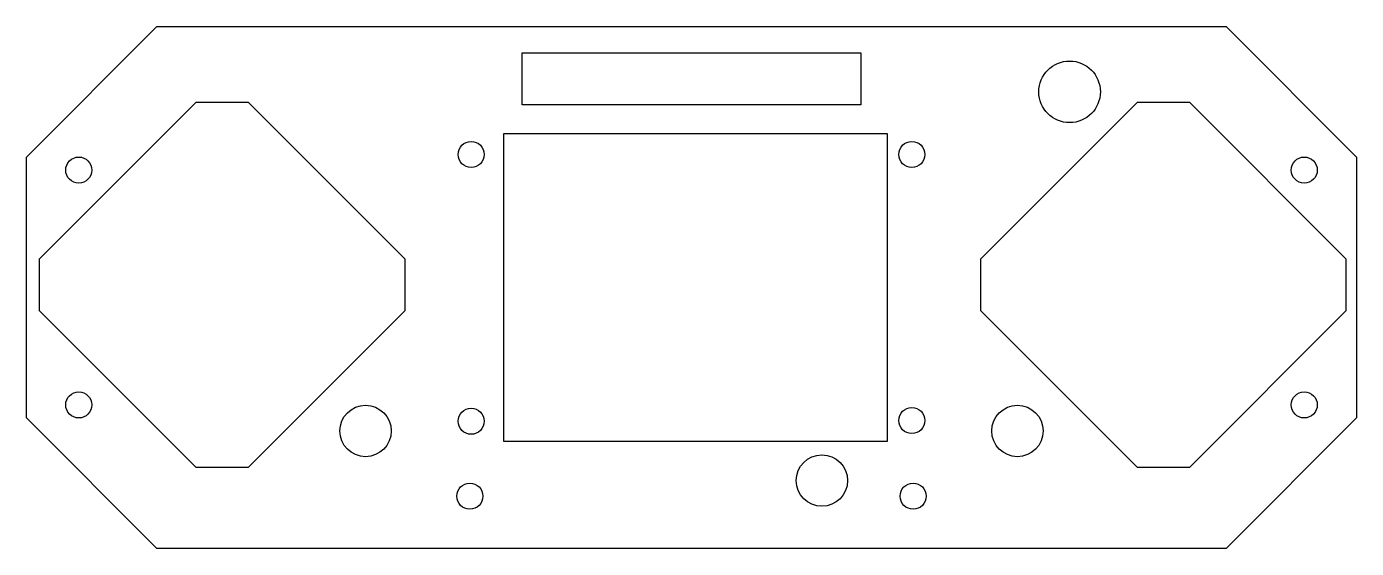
# Model space of a CAD drawing. Extents: x 30 to 160, y -94 to -43.
import ezdxf

# ---------------------------------------------------------------- set-up
doc = ezdxf.new("R2010")
doc.units = 0
doc.layers.add('BLACK', color=7, linetype='CONTINUOUS')

msp = doc.modelspace()

# ---------------------------------------------------------------- linework, layer by layer
at = {"layer": 'BLACK', "linetype": 'CONTINUOUS'}
for p, q in [((30.48, -55.88), (43.18, -43.18)), ((43.18, -43.18), (147.32, -43.18)), ((147.32, -43.18), (160.02, -55.88)), ((78.74, -45.72), (111.76, -45.72)), ((78.74, -50.8), (78.74, -45.72)), ((111.76, -45.72), (111.76, -50.8)), ((31.75, -65.786), (46.99, -50.546)), ((46.99, -50.546), (52.07, -50.546)), ((52.07, -50.546), (67.31, -65.786)), ((111.76, -50.8), (78.74, -50.8)), ((123.444, -65.786), (138.684, -50.546)), ((138.684, -50.546), (143.764, -50.546)), ((143.764, -50.546), (159.004, -65.786)), ((76.962, -53.594), (114.3, -53.594)), ((76.962, -83.566), (76.962, -53.594)), ((114.3, -53.594), (114.3, -83.566)), ((30.48, -81.28), (30.48, -55.88)), ((160.02, -55.88), (160.02, -81.28)), ((31.75, -70.866), (31.75, -65.786)), ((67.31, -65.786), (67.31, -70.866)), ((123.444, -70.866), (123.444, -65.786)), ((159.004, -65.786), (159.004, -70.866)), ((46.99, -86.106), (31.75, -70.866)), ((67.31, -70.866), (52.07, -86.106)), ((138.684, -86.106), (123.444, -70.866)), ((159.004, -70.866), (143.764, -86.106)), ((43.18, -93.98), (30.48, -81.28)), ((160.02, -81.28), (147.32, -93.98)), ((114.3, -83.566), (76.962, -83.566)), ((52.07, -86.106), (46.99, -86.106)), ((143.764, -86.106), (138.684, -86.106)), ((147.32, -93.98), (43.18, -93.98))]:
    msp.add_line(p, q, dxfattribs=at)
at = {"layer": 'BLACK'}
for centre, radius in [((132.08, -49.53), 3), ((73.787, -55.626), 1.27), ((116.713, -55.626), 1.27), ((35.56, -57.15), 1.27), ((154.94, -57.15), 1.27), ((35.56, -80.01), 1.27), ((154.94, -80.01), 1.27), ((63.5, -82.55), 2.5), ((116.713, -81.534), 1.27), ((127, -82.55), 2.5), ((73.787, -81.6), 1.27), ((107.95, -87.376), 2.5), ((73.66, -88.9), 1.27), ((116.84, -88.9), 1.27)]:
    msp.add_circle(centre, radius, dxfattribs=at)

doc.saveas('drawing.dxf')
